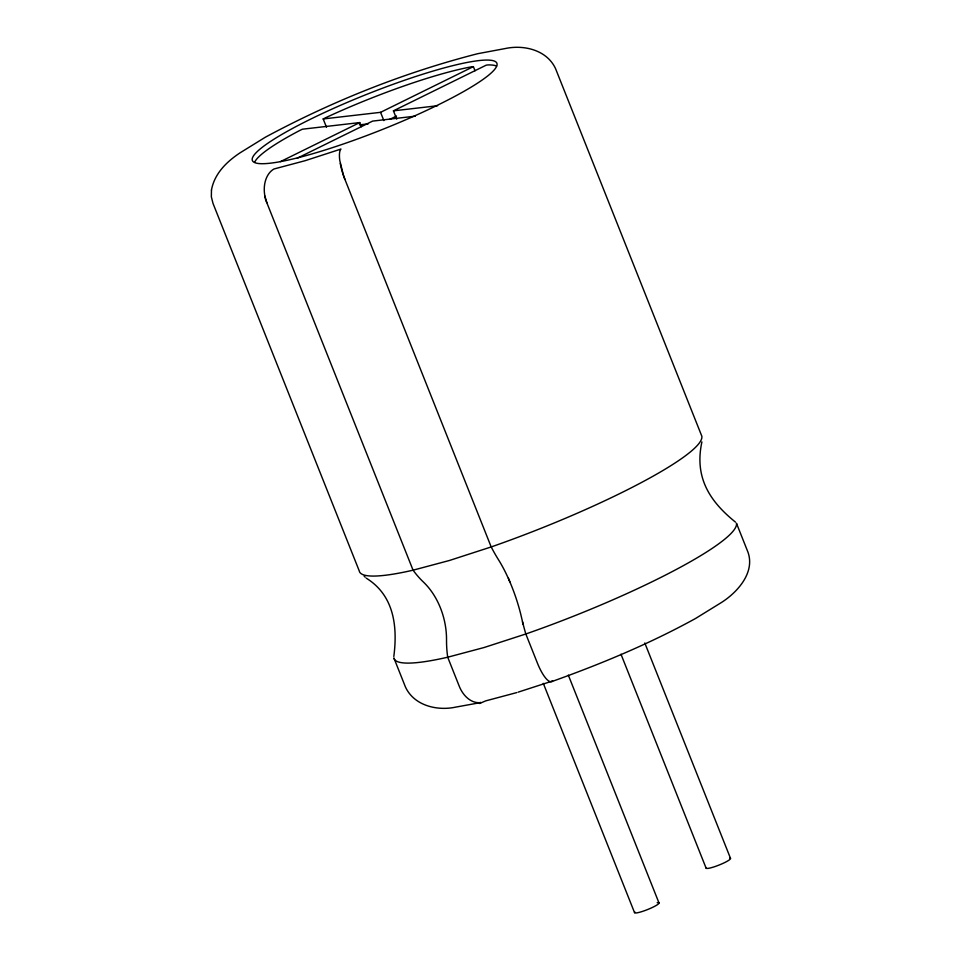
<?xml version="1.0" encoding="UTF-8"?>
<svg xmlns="http://www.w3.org/2000/svg" width="961" height="961" viewBox="0 0 961 961"><rect width="100%" height="100%" fill="white"/><g stroke="black" fill="none" stroke-linecap="round" stroke-linejoin="round"><path stroke-width="1.44" d="M701.902 441.916C694.286 477.04 709.206 500.981 735.513 522.147M479.587 703.5L485.653 700.893L516.754 692.593M326.488 127.236L323.184 118.948L326.368 117.386A131.513 19.208 -21.7 0 1 471.407 66.85L473.377 66.621L475.022 70.766M280.384 161.652L359.738 122.576L361.396 126.72M323.184 118.948L380.568 112.329L473.377 66.621M297.297 158.181L372.616 121.098L415.284 116.173M396.737 119.128L393.433 110.839L486.254 65.144L488.212 64.916A131.513 19.208 -21.7 0 1 496.597 66.069M389.794 119.344L396.521 116.041M551.794 681.577C601.093 663.943 649.612 643.762 695.524 618.5L720.942 602.811C737.051 592.757 755.274 572.84 747.994 552.239L736.45 523.228A184.128 26.896 -21.7 0 1 525.823 633.984L483.996 647.546L447.706 657.216A184.128 26.896 -21.7 0 1 393.878 657.937L405.422 686.947C413.963 705.566 436.955 711.14 455.682 707.128L480.98 702.527A26.307 18.908 77.1 0 1 459.25 686.226L447.706 657.216A84.964 61.072 77.1 0 1 446.529 640.11A62.369 44.831 77.1 0 0 423.441 582.078A84.964 61.072 77.1 0 1 413.062 570.185L265.56 199.528L264.9 196.104A26.307 18.908 77.1 0 1 273.981 168.992L305.093 160.703L340.939 149.075A26.307 7.436 70.8 0 0 339.786 160.535L343.69 176.295L491.191 546.941A84.964 24.013 70.8 0 0 498.495 559.758A62.369 17.622 70.8 0 1 521.595 617.779A84.964 24.013 70.8 0 0 525.823 633.984L537.367 662.994A26.307 7.436 70.8 0 0 552.611 680.977L518.135 692.148M393.433 110.839L437.579 105.746M359.738 122.576L302.367 129.206L299.183 130.768A131.513 19.208 -21.7 0 0 254.809 161.904M359.402 124.882L368.231 123.861M366.225 578.138C394.346 595.52 397.65 626.896 393.818 656.507M364.147 576.156L365.18 577.153M644.807 642.993L730.516 858.365M620.986 654.225L706.131 868.203M380.568 112.329L383.859 120.618M568.323 675.115L659.006 902.992M508.405 578.222L509.81 581.741M543.301 683.355L634.536 912.614M344.939 179.455L342.645 172.98A26.307 7.436 70.8 0 1 340.254 163.454M266.822 202.687L264.9 196.104M522.436 621.791L523.204 624.458M729.807 858.113A13.154 1.922 -21.7 0 1 719.441 864.9A13.154 1.922 -21.7 0 1 706.263 867.615M657.18 902.679A13.154 1.922 -21.7 0 1 648.735 909.082A13.154 1.922 -21.7 0 1 634.861 911.953M211.468 190.026L211.348 196.825L213.006 203.408L359.246 570.906A184.128 26.896 -21.7 0 0 413.062 570.185L449.364 560.503L491.191 546.941A184.128 26.896 -21.7 0 0 701.818 436.186L555.578 68.699C547.037 50.08 524.045 44.506 505.318 48.53L477.629 53.72C403.848 72.592 332.518 101.085 265.476 137.147L240.058 152.835C226.7 161.676 214.435 173.629 211.468 190.026M303.111 156.403A131.513 19.208 -21.7 0 0 496.453 66.681A131.513 19.208 -21.7 0 0 324.434 112.545A131.513 19.208 -21.7 0 0 303.111 156.403"/></g></svg>
